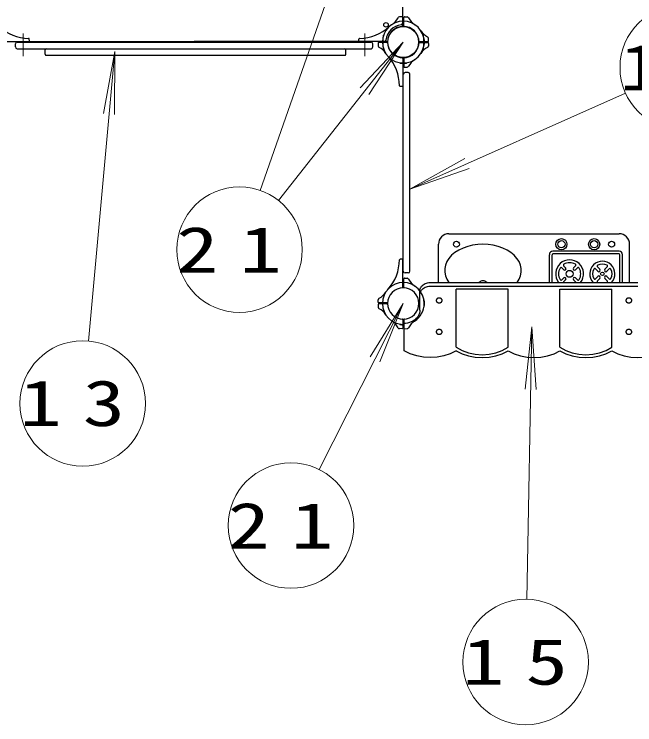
# Model space of a CAD drawing. Units: millimetres on the paper, scale 1:60. Extents: x -385 to 0, y -594 to 267.
# Drawn here: x -227.21 to -197.54, y 120.59 to 154.57 of the extents above; entities that cross this region are included whole.
import ezdxf

# ---------------------------------------------------------------- set-up
doc = ezdxf.new("R2010")
doc.units = ezdxf.units.MM
doc.linetypes.add('USER2', pattern=[6, 3, -1, 1, -1])
doc.layers.add('LY_1', color=7, linetype='Continuous', lineweight=25)
doc.styles.add('ＭＳ ゴシック', font='')
doc.styles.get('ＭＳ ゴシック').set_extended_font_data('MS Gothic')

msp = doc.modelspace()

# ---------------------------------------------------------------- linework, layer by layer
at = {"layer": 'LY_1', "lineweight": 13}
for p, q in [((-215.447, 146.146), (-208.608, 165.74)), ((-214.578, 145.669), (-208.608, 153.24)), ((-208.608, 153.24), (-210.664, 151.055)), ((-208.608, 153.24), (-210.253, 150.731)), ((-223.659, 138.945), (-222.401, 152.784)), ((-222.401, 152.784), (-222.932, 149.831)), ((-222.401, 152.784), (-222.411, 149.784)), ((-197.988, 150.803), (-208.291, 146.213)), ((-208.291, 146.213), (-205.667, 147.668)), ((-208.291, 146.213), (-205.455, 147.19)), ((-212.622, 132.798), (-208.608, 140.74)), ((-208.608, 140.74), (-210.189, 138.191)), ((-208.608, 140.74), (-209.722, 137.955)), ((-202.466, 139.623), (-202.782, 136.639)), ((-202.705, 126.591), (-202.466, 139.623)), ((-202.466, 139.623), (-202.26, 136.63))]:
    msp.add_line(p, q, dxfattribs=at)
at = {"layer": 'LY_1'}
for p, q in [((-208.633, 154.021), (-208.633, 159.49)), ((-208.667, 154.447), (-208.788, 154.443)), ((-208.583, 154.021), (-208.583, 154.414)), ((-208.548, 154.447), (-208.417, 154.442)), ((-227.826, 153.265), (-218.608, 153.265)), ((-226.483, 153.3), (-226.488, 153.387)), ((-209.389, 153.265), (-218.608, 153.265)), ((-210.732, 153.3), (-210.727, 153.387)), ((-207.826, 153.265), (-207.434, 153.265)), ((-207.622, 153.407), (-207.619, 153.407)), ((-207.4, 153.299), (-207.405, 153.421)), ((-227.149, 153.007), (-227.149, 153.157)), ((-227.066, 153.24), (-210.149, 153.24)), ((-227.066, 152.923), (-210.149, 152.923)), ((-210.066, 153.007), (-210.066, 153.157)), ((-209.815, 153.18), (-209.81, 153.059)), ((-209.389, 153.215), (-209.781, 153.215)), ((-207.826, 153.215), (-207.434, 153.215)), ((-207.622, 153.073), (-207.619, 153.073)), ((-207.4, 153.18), (-207.405, 153.049)), ((-225.723, 152.657), (-225.723, 152.873)), ((-225.673, 152.607), (-211.408, 152.607)), ((-211.358, 152.657), (-211.358, 152.873)), ((-208.774, 152.254), (-208.774, 152.251)), ((-208.633, 152.459), (-208.633, 151.149)), ((-208.583, 152.459), (-208.583, 152.066)), ((-208.441, 152.254), (-208.441, 152.251)), ((-208.548, 152.033), (-208.427, 152.037)), ((-208.608, 142.282), (-208.608, 151.698)), ((-208.374, 151.782), (-208.524, 151.782)), ((-208.291, 142.282), (-208.291, 151.698)), ((-208.668, 151.116), (-208.755, 151.12)), ((-206.424, 144.073), (-198.291, 144.073)), ((-206.924, 141.748), (-206.924, 143.573)), ((-197.791, 141.748), (-197.791, 143.573)), ((-201.624, 141.748), (-201.624, 143.073)), ((-201.491, 141.748), (-201.491, 143.073)), ((-198.291, 143.24), (-201.458, 143.24)), ((-198.291, 143.107), (-201.458, 143.107)), ((-198.258, 141.748), (-198.258, 143.073)), ((-198.124, 141.748), (-198.124, 143.073)), ((-208.668, 142.864), (-208.755, 142.859)), ((-208.633, 141.521), (-208.633, 142.831)), ((-200.94, 142.345), (-201.036, 142.441)), ((-200.846, 142.439), (-200.942, 142.535)), ((-200.469, 142.439), (-200.373, 142.535)), ((-200.375, 142.345), (-200.279, 142.441)), ((-199.307, 142.278), (-199.421, 142.392)), ((-199.213, 142.373), (-199.327, 142.487)), ((-198.969, 142.373), (-198.855, 142.487)), ((-198.875, 142.278), (-198.761, 142.392)), ((-208.374, 142.198), (-208.524, 142.198)), ((-208.583, 141.521), (-208.583, 141.914)), ((-208.548, 141.947), (-208.427, 141.943)), ((-207.315, 141.748), (-197.4, 141.748)), ((-200.94, 141.968), (-201.036, 141.872)), ((-200.846, 141.874), (-200.942, 141.778)), ((-200.469, 141.874), (-200.373, 141.778)), ((-200.375, 141.968), (-200.279, 141.872)), ((-199.307, 142.035), (-199.421, 141.921)), ((-199.213, 141.94), (-199.327, 141.827)), ((-198.969, 141.94), (-198.855, 141.827)), ((-198.875, 142.035), (-198.761, 141.921)), ((-207.315, 141.567), (-197.4, 141.567)), ((-206.078, 138.643), (-206.078, 141.43)), ((-203.598, 141.43), (-206.078, 141.43)), ((-203.598, 138.643), (-203.598, 141.43)), ((-201.118, 138.643), (-201.118, 141.43)), ((-201.118, 141.43), (-198.638, 141.43)), ((-198.638, 138.643), (-198.638, 141.43)), ((-207.815, 140.425), (-207.815, 141.339)), ((-209.815, 140.799), (-209.81, 140.921)), ((-209.815, 140.68), (-209.81, 140.549)), ((-209.389, 140.765), (-209.781, 140.765)), ((-209.389, 140.715), (-209.781, 140.715)), ((-207.826, 140.765), (-207.815, 140.765)), ((-207.826, 140.715), (-207.815, 140.715)), ((-207.622, 140.907), (-207.619, 140.907)), ((-207.622, 140.573), (-207.619, 140.573)), ((-208.774, 139.754), (-208.774, 139.751)), ((-208.633, 139.959), (-208.633, 139.566)), ((-208.583, 139.959), (-208.583, 139.566)), ((-208.558, 138.473), (-208.558, 139.777)), ((-208.667, 139.533), (-208.788, 139.537)), ((-208.548, 139.533), (-208.417, 139.537))]:
    msp.add_line(p, q, dxfattribs=at)
at = {"layer": 'LY_1', "linetype": 'USER2', "lineweight": 13}
for p, q in [((-226.774, 153.646), (-226.774, 152.56)), ((-210.441, 153.646), (-210.441, 152.56)), ((-209.566, 152.908), (-209.566, 153.572)), ((-207.649, 152.908), (-207.649, 153.572))]:
    msp.add_line(p, q, dxfattribs=at)
at = {"layer": 'LY_1'}
for points in [[(-203.171, 141.748), (-203.072, 141.905), (-203.004, 142.069), (-202.97, 142.238), (-202.97, 142.409), (-203.004, 142.578), (-203.072, 142.742), (-203.172, 142.898), (-203.302, 143.044), (-203.459, 143.176), (-203.642, 143.293), (-203.847, 143.391), (-204.069, 143.47), (-204.305, 143.527), (-204.55, 143.562), (-204.799, 143.573), (-205.049, 143.562), (-205.294, 143.527), (-205.53, 143.47), (-205.752, 143.391), (-205.956, 143.293), (-206.139, 143.176), (-206.297, 143.044), (-206.427, 142.898), (-206.527, 142.742), (-206.594, 142.577), (-206.628, 142.408), (-206.628, 142.238), (-206.594, 142.069), (-206.527, 141.904), (-206.427, 141.748)], [(-207.815, 141.339), (-207.812, 141.387), (-207.801, 141.434), (-207.784, 141.48), (-207.761, 141.525), (-207.731, 141.566), (-207.695, 141.605), (-207.654, 141.639), (-207.609, 141.67), (-207.559, 141.696), (-207.506, 141.717), (-207.451, 141.733), (-207.393, 141.743), (-207.354, 141.747), (-207.315, 141.748)], [(-207.815, 141.157), (-207.812, 141.205), (-207.801, 141.253), (-207.784, 141.299), (-207.761, 141.343), (-207.731, 141.384), (-207.695, 141.423), (-207.654, 141.458), (-207.609, 141.488), (-207.559, 141.514), (-207.506, 141.535), (-207.451, 141.551), (-207.393, 141.561), (-207.354, 141.565), (-207.315, 141.567)], [(-207.815, 140.425), (-207.821, 140.348), (-207.838, 140.272), (-207.865, 140.198), (-207.904, 140.127), (-207.952, 140.06), (-208.01, 139.999), (-208.076, 139.944), (-208.15, 139.895), (-208.23, 139.854), (-208.316, 139.822), (-208.406, 139.797), (-208.498, 139.782), (-208.528, 139.779), (-208.558, 139.777)], [(-206.078, 138.643), (-205.799, 138.492), (-205.494, 138.381), (-205.17, 138.313), (-204.838, 138.29), (-204.505, 138.313), (-204.181, 138.381), (-203.876, 138.492), (-203.598, 138.643)], [(-201.118, 138.643), (-200.839, 138.492), (-200.534, 138.381), (-200.21, 138.313), (-199.878, 138.29), (-199.545, 138.313), (-199.221, 138.381), (-198.916, 138.492), (-198.638, 138.643)], [(-206.078, 138.473), (-206.362, 138.335), (-206.668, 138.235), (-206.989, 138.174), (-207.318, 138.153), (-207.646, 138.174), (-207.967, 138.235), (-208.274, 138.335), (-208.558, 138.473)], [(-206.078, 138.473), (-205.794, 138.335), (-205.487, 138.235), (-205.166, 138.174), (-204.838, 138.153), (-204.509, 138.174), (-204.188, 138.235), (-203.882, 138.335), (-203.598, 138.473)], [(-203.598, 138.473), (-203.314, 138.335), (-203.007, 138.235), (-202.686, 138.174), (-202.358, 138.153), (-202.029, 138.174), (-201.708, 138.235), (-201.402, 138.335), (-201.118, 138.473)], [(-201.118, 138.473), (-200.834, 138.335), (-200.527, 138.235), (-200.206, 138.174), (-199.878, 138.153), (-199.549, 138.174), (-199.228, 138.235), (-198.922, 138.335), (-198.638, 138.473)], [(-198.638, 138.473), (-198.354, 138.335), (-198.047, 138.235), (-197.726, 138.174), (-197.398, 138.153), (-197.069, 138.174), (-196.748, 138.235), (-196.442, 138.335), (-196.158, 138.473)]]:
    msp.add_lwpolyline(points, dxfattribs=at)
for points in [[(-206.749, 140.884), (-206.75, 140.894), (-206.751, 140.904), (-206.754, 140.914), (-206.758, 140.924), (-206.762, 140.933), (-206.768, 140.942), (-206.775, 140.95), (-206.782, 140.958), (-206.791, 140.966), (-206.8, 140.973), (-206.81, 140.979), (-206.82, 140.984), (-206.831, 140.989), (-206.842, 140.993), (-206.854, 140.996), (-206.866, 140.998), (-206.879, 140.999), (-206.891, 141), (-206.903, 140.999), (-206.915, 140.998), (-206.928, 140.996), (-206.939, 140.993), (-206.951, 140.989), (-206.962, 140.984), (-206.972, 140.979), (-206.982, 140.973), (-206.991, 140.966), (-206.999, 140.958), (-207.007, 140.95), (-207.014, 140.942), (-207.019, 140.933), (-207.024, 140.924), (-207.028, 140.914), (-207.03, 140.904), (-207.032, 140.894), (-207.033, 140.884), (-207.032, 140.874), (-207.03, 140.864), (-207.028, 140.854), (-207.024, 140.844), (-207.019, 140.835), (-207.014, 140.826), (-207.007, 140.817), (-206.999, 140.809), (-206.991, 140.802), (-206.982, 140.795), (-206.972, 140.789), (-206.962, 140.783), (-206.951, 140.779), (-206.939, 140.775), (-206.928, 140.772), (-206.915, 140.77), (-206.903, 140.768), (-206.891, 140.768), (-206.879, 140.768), (-206.866, 140.77), (-206.854, 140.772), (-206.842, 140.775), (-206.831, 140.779), (-206.82, 140.783), (-206.81, 140.789), (-206.8, 140.795), (-206.791, 140.802), (-206.782, 140.809), (-206.775, 140.817), (-206.768, 140.826), (-206.762, 140.835), (-206.758, 140.844), (-206.754, 140.854), (-206.751, 140.864), (-206.75, 140.874)], [(-197.683, 140.884), (-197.683, 140.894), (-197.685, 140.904), (-197.687, 140.914), (-197.691, 140.924), (-197.696, 140.933), (-197.702, 140.942), (-197.708, 140.95), (-197.716, 140.958), (-197.724, 140.966), (-197.733, 140.973), (-197.743, 140.979), (-197.753, 140.984), (-197.764, 140.989), (-197.776, 140.993), (-197.788, 140.996), (-197.8, 140.998), (-197.812, 140.999), (-197.824, 141), (-197.837, 140.999), (-197.849, 140.998), (-197.861, 140.996), (-197.873, 140.993), (-197.884, 140.989), (-197.895, 140.984), (-197.905, 140.979), (-197.915, 140.973), (-197.924, 140.966), (-197.933, 140.958), (-197.94, 140.95), (-197.947, 140.942), (-197.953, 140.933), (-197.957, 140.924), (-197.961, 140.914), (-197.964, 140.904), (-197.965, 140.894), (-197.966, 140.884), (-197.965, 140.874), (-197.964, 140.864), (-197.961, 140.854), (-197.957, 140.844), (-197.953, 140.835), (-197.947, 140.826), (-197.94, 140.817), (-197.933, 140.809), (-197.924, 140.802), (-197.915, 140.795), (-197.905, 140.789), (-197.895, 140.783), (-197.884, 140.779), (-197.873, 140.775), (-197.861, 140.772), (-197.849, 140.77), (-197.837, 140.768), (-197.824, 140.768), (-197.812, 140.768), (-197.8, 140.77), (-197.788, 140.772), (-197.776, 140.775), (-197.764, 140.779), (-197.753, 140.783), (-197.743, 140.789), (-197.733, 140.795), (-197.724, 140.802), (-197.716, 140.809), (-197.708, 140.817), (-197.702, 140.826), (-197.696, 140.835), (-197.691, 140.844), (-197.687, 140.854), (-197.685, 140.864), (-197.683, 140.874)], [(-206.749, 139.382), (-206.75, 139.392), (-206.751, 139.402), (-206.754, 139.412), (-206.758, 139.422), (-206.762, 139.431), (-206.768, 139.44), (-206.775, 139.449), (-206.782, 139.457), (-206.791, 139.464), (-206.8, 139.471), (-206.81, 139.477), (-206.82, 139.483), (-206.831, 139.487), (-206.842, 139.491), (-206.854, 139.494), (-206.866, 139.496), (-206.879, 139.498), (-206.891, 139.498), (-206.903, 139.498), (-206.915, 139.496), (-206.928, 139.494), (-206.939, 139.491), (-206.951, 139.487), (-206.962, 139.483), (-206.972, 139.477), (-206.982, 139.471), (-206.991, 139.464), (-206.999, 139.457), (-207.007, 139.449), (-207.014, 139.44), (-207.019, 139.431), (-207.024, 139.422), (-207.028, 139.412), (-207.03, 139.402), (-207.032, 139.392), (-207.033, 139.382), (-207.032, 139.372), (-207.03, 139.362), (-207.028, 139.352), (-207.024, 139.342), (-207.019, 139.333), (-207.014, 139.324), (-207.007, 139.316), (-206.999, 139.308), (-206.991, 139.3), (-206.982, 139.293), (-206.972, 139.287), (-206.962, 139.282), (-206.951, 139.277), (-206.939, 139.273), (-206.928, 139.27), (-206.915, 139.268), (-206.903, 139.266), (-206.891, 139.266), (-206.879, 139.266), (-206.866, 139.268), (-206.854, 139.27), (-206.842, 139.273), (-206.831, 139.277), (-206.82, 139.282), (-206.81, 139.287), (-206.8, 139.293), (-206.791, 139.3), (-206.782, 139.308), (-206.775, 139.316), (-206.768, 139.324), (-206.762, 139.333), (-206.758, 139.342), (-206.754, 139.352), (-206.751, 139.362), (-206.75, 139.372)], [(-197.683, 139.382), (-197.683, 139.392), (-197.685, 139.402), (-197.687, 139.412), (-197.691, 139.422), (-197.696, 139.431), (-197.702, 139.44), (-197.708, 139.449), (-197.716, 139.457), (-197.724, 139.464), (-197.733, 139.471), (-197.743, 139.477), (-197.753, 139.483), (-197.764, 139.487), (-197.776, 139.491), (-197.788, 139.494), (-197.8, 139.496), (-197.812, 139.498), (-197.824, 139.498), (-197.837, 139.498), (-197.849, 139.496), (-197.861, 139.494), (-197.873, 139.491), (-197.884, 139.487), (-197.895, 139.483), (-197.905, 139.477), (-197.915, 139.471), (-197.924, 139.464), (-197.933, 139.457), (-197.94, 139.449), (-197.947, 139.44), (-197.953, 139.431), (-197.957, 139.422), (-197.961, 139.412), (-197.964, 139.402), (-197.965, 139.392), (-197.966, 139.382), (-197.965, 139.372), (-197.964, 139.362), (-197.961, 139.352), (-197.957, 139.342), (-197.953, 139.333), (-197.947, 139.324), (-197.94, 139.316), (-197.933, 139.308), (-197.924, 139.3), (-197.915, 139.293), (-197.905, 139.287), (-197.895, 139.282), (-197.884, 139.277), (-197.873, 139.273), (-197.861, 139.27), (-197.849, 139.268), (-197.837, 139.266), (-197.824, 139.266), (-197.812, 139.266), (-197.8, 139.268), (-197.788, 139.27), (-197.776, 139.273), (-197.764, 139.277), (-197.753, 139.282), (-197.743, 139.287), (-197.733, 139.293), (-197.724, 139.3), (-197.716, 139.308), (-197.708, 139.316), (-197.702, 139.324), (-197.696, 139.333), (-197.691, 139.342), (-197.687, 139.352), (-197.685, 139.362), (-197.683, 139.372)]]:
    msp.add_lwpolyline(points, close=True, dxfattribs=at)
at = {"layer": 'LY_1', "lineweight": 13}
for centre in [(-195.248, 152.024), (-216.436, 143.313), (-223.931, 135.958), (-213.976, 130.12), (-202.76, 123.592)]:
    msp.add_circle(centre, 3, dxfattribs=at)
at = {"layer": 'LY_1'}
for centre, radius in [((-209.432, 154.065), 0.108), ((-208.608, 153.24), 0.743), ((-201.049, 143.573), 0.267), ((-201.049, 143.573), 0.172), ((-199.483, 143.573), 0.267), ((-199.483, 143.573), 0.172), ((-206.066, 143.573), 0.142), ((-198.649, 143.573), 0.142), ((-200.658, 142.157), 0.167), ((-199.091, 142.157), 0.0833)]:
    msp.add_circle(centre, radius, dxfattribs=at)
for centre, radius, start, end in [((-209.599, 154.782), 0.833, 302.7272, 332.5412), ((-208.785, 154.359), 0.0833, 92, 152.5412), ((-208.666, 154.414), 0.0333, 0, 92), ((-208.549, 154.414), 0.0333, 88, 180), ((-208.43, 154.359), 0.0833, 27.4588, 88), ((-207.616, 154.782), 0.833, 207.4588, 237.2728), ((-226.48, 155.585), 2.167, 227.7828, 268.9158), ((-210.735, 155.585), 2.167, 271.0842, 312.2172), ((-208.608, 153.24), 1, 90, 180), ((-208.608, 153.24), 0.833, 96.7872, 173.2128), ((-208.608, 153.24), 0.75, 90, 180), ((-208.716, 154.15), 0.0833, 276.7872, 0), ((-208.666, 154.021), 0.0333, 274.2707, 0), ((-208.608, 153.24), 1, 0, 90), ((-208.608, 153.24), 0.75, 0, 90), ((-208.549, 154.021), 0.0333, 180, 265.7293), ((-207.065, 154.231), 0.833, 212.7272, 242.5412), ((-226.521, 153.385), 0.0333, 3, 88.9159), ((-226.517, 153.298), 0.0333, 270, 3), ((-210.698, 153.298), 0.0333, 177, 270), ((-210.694, 153.385), 0.0333, 91.0841, 177), ((-209.518, 153.348), 0.0833, 270, 353.2128), ((-209.389, 153.298), 0.0333, 270, 355.7293), ((-207.826, 153.298), 0.0333, 184.2707, 270), ((-207.619, 153.39), 0.0167, 8.6269, 90), ((-208.608, 153.24), 1.017, 0, 8.6269), ((-207.488, 153.418), 0.0833, 2, 62.5412), ((-207.434, 153.298), 0.0333, 270, 2), ((-227.066, 153.157), 0.0833, 90, 180), ((-227.066, 153.007), 0.0833, 180, 270), ((-225.673, 152.873), 0.05, 90, 180), ((-211.408, 152.873), 0.05, 0, 90), ((-210.149, 153.157), 0.0833, 0, 90), ((-210.149, 153.007), 0.0833, 270, 0), ((-209.781, 153.182), 0.0333, 90, 182), ((-209.727, 153.062), 0.0833, 182, 242.5412), ((-210.15, 152.249), 0.833, 32.7272, 62.5412), ((-208.608, 153.24), 1, 180, 270), ((-209.389, 153.182), 0.0333, 4.2707, 90), ((-208.608, 153.24), 0.75, 180, 270), ((-208.608, 153.24), 1, 270, 0), ((-208.608, 153.24), 0.75, 270, 0), ((-207.826, 153.182), 0.0333, 90, 175.7293), ((-207.065, 152.249), 0.833, 117.4588, 147.2728), ((-207.619, 153.09), 0.0167, 270, 351.3731), ((-208.608, 153.24), 1.017, 351.3731, 0), ((-207.488, 153.062), 0.0833, 297.4588, 358), ((-207.434, 153.182), 0.0333, 358, 90), ((-225.673, 152.657), 0.05, 180, 270), ((-211.408, 152.657), 0.05, 270, 0), ((-210.953, 151.112), 2.167, 1.0841, 42.2172), ((-208.758, 152.251), 0.0167, 180, 261.3731), ((-208.608, 153.24), 1.017, 261.3731, 270), ((-208.666, 152.459), 0.0333, 0, 85.7293), ((-208.608, 153.24), 1.017, 270, 278.6269), ((-208.549, 152.459), 0.0333, 94.2707, 180), ((-208.458, 152.251), 0.0167, 278.6269, 0), ((-207.616, 151.698), 0.833, 122.7272, 152.5412), ((-208.549, 152.066), 0.0333, 180, 272), ((-208.43, 152.12), 0.0833, 272, 332.5412), ((-208.524, 151.698), 0.0833, 90, 180), ((-208.374, 151.698), 0.0833, 0, 90), ((-208.753, 151.154), 0.0333, 181.0841, 267), ((-208.666, 151.149), 0.0333, 267, 0), ((-206.424, 143.573), 0.5, 90, 180), ((-198.291, 143.573), 0.5, 0, 90), ((-201.458, 143.073), 0.167, 90, 180), ((-201.458, 143.073), 0.0333, 90, 180), ((-198.291, 143.073), 0.167, 0, 90), ((-198.291, 143.073), 0.0333, 0, 90), ((-210.953, 142.868), 2.167, 317.7828, 358.9158), ((-208.753, 142.826), 0.0333, 93, 178.9159), ((-208.666, 142.831), 0.0333, 0, 93), ((-200.658, 142.157), 0.667, 322.2273, 217.7727), ((-199.091, 142.157), 0.6, 317.1103, 222.8897), ((-200.658, 142.157), 0.533, 148.968, 211.032), ((-201.072, 142.406), 0.05, 45, 148.968), ((-200.907, 142.571), 0.05, 121.032, 225), ((-200.893, 142.392), 0.0667, 225, 45), ((-200.658, 142.157), 0.533, 58.968, 121.032), ((-200.422, 142.392), 0.0667, 135, 315), ((-200.408, 142.571), 0.05, 315, 58.968), ((-200.243, 142.406), 0.05, 31.032, 135), ((-200.658, 142.157), 0.533, 328.968, 31.032), ((-199.091, 142.157), 0.467, 151.2602, 208.7398), ((-199.456, 142.357), 0.05, 45, 151.2602), ((-199.291, 142.522), 0.05, 118.7398, 225), ((-199.091, 142.157), 0.467, 61.2602, 118.7398), ((-198.891, 142.522), 0.05, 315, 61.2602), ((-198.726, 142.357), 0.05, 28.7398, 135), ((-199.091, 142.157), 0.467, 331.2602, 28.7398), ((-208.524, 142.282), 0.0833, 180, 270), ((-208.374, 142.282), 0.0833, 270, 0), ((-199.26, 142.326), 0.0667, 225, 45), ((-199.26, 141.987), 0.0667, 315, 135), ((-198.922, 142.326), 0.0667, 135, 315), ((-198.922, 141.987), 0.0667, 45, 225), ((-208.608, 140.74), 1, 90, 180), ((-208.608, 140.74), 1, 0, 90), ((-208.549, 141.914), 0.0333, 88, 180), ((-208.43, 141.859), 0.0833, 27.4588, 88), ((-207.616, 142.282), 0.833, 207.4588, 237.2728), ((-204.799, 141.573), 0.25, 44.4204, 135.5796), ((-201.072, 141.907), 0.05, 211.032, 315), ((-200.907, 141.742), 0.05, 135, 173.3336), ((-200.893, 141.921), 0.0667, 315, 135), ((-200.422, 141.921), 0.0667, 45, 225), ((-200.408, 141.742), 0.05, 6.6664, 45), ((-200.243, 141.907), 0.05, 225, 328.968), ((-199.456, 141.956), 0.05, 208.7398, 315), ((-199.291, 141.791), 0.05, 135, 241.2602), ((-198.891, 141.791), 0.05, 298.7398, 45), ((-198.726, 141.956), 0.05, 225, 331.2602), ((-208.608, 140.74), 0.75, 0, 180), ((-208.666, 141.521), 0.0333, 274.2707, 0), ((-208.549, 141.521), 0.0333, 180, 265.7293), ((-206.48, 143.085), 2.167, 227.7828, 232.0277), ((-210.15, 141.731), 0.833, 297.4588, 327.2728), ((-209.781, 140.798), 0.0333, 178, 270), ((-209.781, 140.682), 0.0333, 90, 182), ((-209.727, 140.918), 0.0833, 117.4588, 178), ((-208.608, 140.74), 1, 180, 270), ((-209.389, 140.798), 0.0333, 270, 355.7293), ((-209.389, 140.682), 0.0333, 4.2707, 90), ((-208.608, 140.74), 0.75, 180, 0), ((-208.608, 140.74), 1, 302.7272, 0), ((-207.826, 140.798), 0.0333, 184.2707, 270), ((-207.826, 140.682), 0.0333, 90, 175.7293), ((-207.619, 140.89), 0.0167, 8.6269, 90), ((-208.608, 140.74), 1.017, 0, 8.6269), ((-208.608, 140.74), 1.017, 351.3731, 0), ((-209.727, 140.562), 0.0833, 182, 242.5412), ((-210.15, 139.749), 0.833, 32.7272, 62.5412), ((-207.619, 140.59), 0.0167, 270, 351.3731), ((-209.599, 139.198), 0.833, 27.4588, 57.2728), ((-208.758, 139.751), 0.0167, 180, 261.3731), ((-208.608, 140.74), 1.017, 261.3731, 270), ((-208.666, 139.959), 0.0333, 0, 85.7293), ((-208.608, 140.74), 1, 270, 272.866), ((-208.608, 140.74), 1.017, 270, 272.819), ((-208.549, 139.959), 0.0333, 94.2707, 180), ((-207.616, 139.198), 0.833, 122.7272, 152.5412), ((-208.785, 139.62), 0.0833, 207.4588, 268), ((-208.666, 139.566), 0.0333, 268, 0), ((-208.549, 139.566), 0.0333, 180, 272), ((-208.43, 139.62), 0.0833, 272, 332.5412)]:
    msp.add_arc(centre, radius, start, end, dxfattribs=at)

# ---------------------------------------------------------------- texts
at = {"layer": 'LY_1', "char_height": 2.199, "attachment_point": 5, "style": 'ＭＳ ゴシック'}
for s, insert in [('\\T1.5;\\W1.35;14', (-195.248, 152.024)), ('\\T1.5;\\W1.35;21', (-216.436, 143.313)), ('\\T1.5;\\W1.35;13', (-223.931, 135.958)), ('\\T1.5;\\W1.35;21', (-213.976, 130.12)), ('\\T1.5;\\W1.35;15', (-202.76, 123.592))]:
    msp.add_mtext(s, dxfattribs=dict(at, insert=insert))

doc.saveas('drawing.dxf')
